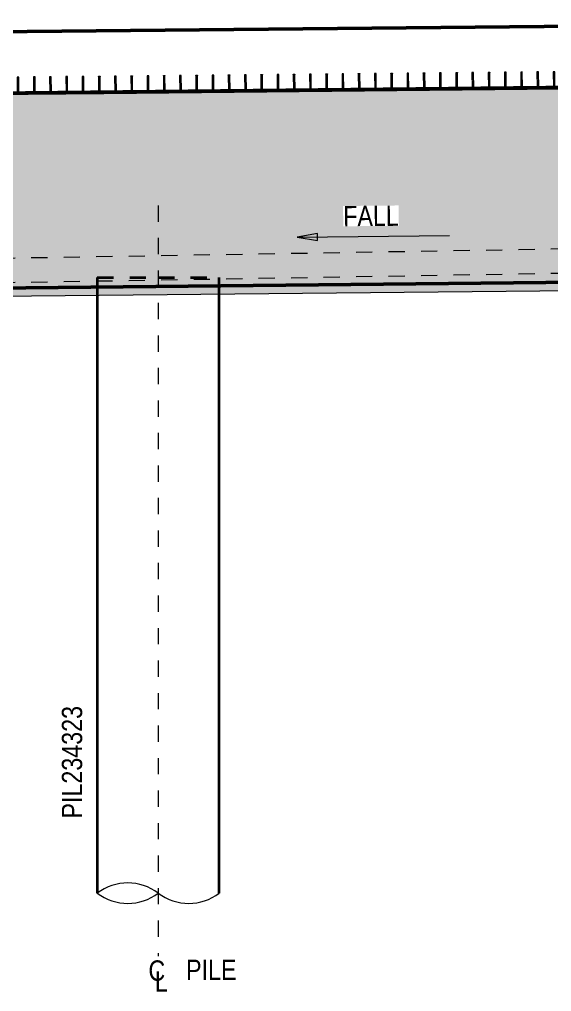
# Model space of a CAD drawing. Header units: metres. Extents: x -1691 to -1609, y 3 to 593.
# Drawn here: x -1642.14 to -1638.86, y 13.39 to 19.37 of the extents above; entities that cross this region are included whole.
import ezdxf

# ---------------------------------------------------------------- set-up
doc = ezdxf.new("R2010")
doc.units = ezdxf.units.M
doc.linetypes.add('JacobsCenter', pattern=[0.015, 0.009, -0.0015, 0.003, -0.0015])
doc.linetypes.add('JacobsDash', pattern=[0.0045, 0.003, -0.0015])
for name, color, linetype, lineweight in [('BRIDGE-ABUTMENT-CONC', 7, 'Continuous', 50), ('BRIDGE-FRAMING-LINE-18-HID', 7, 'JacobsDash', 18), ('D-BDGE', 7, 'Continuous', 13), ('D-BDGE-FLOOR', 7, 'Continuous', 50), ('D-BDGE-FNDN-LINES-18-HID', 7, 'JacobsDash', 18), ('D-BDGE-FNDN-PILE-CONC', 7, 'Continuous', 50), ('D-BDGE-FRAMING', 7, 'Continuous', 50), ('D-BDGE-LINE', 7, 'Continuous', 9), ('D-ENHA-GEN-LINE', 7, 'Continuous', 9), ('D-ENHA-TEXT', 7, 'Continuous', 9), ('D-ENHA-TEXT-TAG', 7, 'Continuous', 18)]:
    doc.layers.add(name, color=color, linetype=linetype, lineweight=lineweight)
doc.styles.add('Arial Narrow_1', font='ARIALN.TTF', dxfattribs={"height": 0.125})

# ---------------------------------------------------------------- blocks, each defined once
blk = doc.blocks.new('01_SFO_FRP_Pile_CastInPlace_CS - CAST-IN-PLACE PILE - 0750-V2-DRG-2871072 - ABUTMENT B CONCRETE ELEVATION')
at = {"layer": 'D-BDGE-FNDN-LINES-18-HID', "lineweight": 35}
for p, q in [((-1683.4336, 17.7797), (-1683.4336, 17.7213)), ((-1683.4336, 17.7797), (-1683.0587, 17.7797)), ((-1683.4336, 17.7797), (-1683.0588, 17.7797)), ((-1683.0587, 17.7797), (-1682.6836, 17.7797)), ((-1683.0586, 17.7797), (-1682.6836, 17.7797)), ((-1682.6836, 17.7289), (-1682.6836, 17.7797))]:
    blk.add_line(p, q, dxfattribs=at)
at = {"layer": 'D-BDGE-FNDN-PILE-CONC', "lineweight": 35}
for p, q in [((-1683.4336, 17.7213), (-1683.4336, 13.9919)), ((-1682.6836, 13.9914), (-1682.6836, 17.7288))]:
    blk.add_line(p, q, dxfattribs=at)
blk = doc.blocks.new('07_STR_DPS_PermadecPanel - 07_STR_DPS_PermadecPanel-5973118-DRG-2871072 - ABUTMENT B CONCRETE ELEVATION')
at = {"layer": 'BRIDGE-FRAMING-LINE-18-HID', "color": 9, "lineweight": 13, "true_color": 0xc3c3c3}
for p, q in [((-1684.1265, 19.0115), (-1684.1165, 19.0116)), ((-1684.1265, 19.0109), (-1684.1265, 19.0115)), ((-1684.1265, 19.0115), (-1684.1265, 19.0109)), ((-1684.1165, 19.0116), (-1684.1165, 19.011)), ((-1684.1165, 19.0116), (-1684.1165, 19.011)), ((-1684.0265, 19.0125), (-1684.0165, 19.0126)), ((-1684.0265, 19.0119), (-1684.0265, 19.0125)), ((-1684.0265, 19.0125), (-1684.0265, 19.0119)), ((-1684.0165, 19.0126), (-1684.0165, 19.012)), ((-1684.0165, 19.0126), (-1684.0165, 19.012)), ((-1683.9265, 19.0135), (-1683.9165, 19.0136)), ((-1683.9265, 19.0129), (-1683.9265, 19.0135)), ((-1683.9265, 19.0135), (-1683.9265, 19.0129)), ((-1683.9165, 19.0136), (-1683.9165, 19.013)), ((-1683.9165, 19.0136), (-1683.9165, 19.013)), ((-1683.8265, 19.0145), (-1683.8165, 19.0146)), ((-1683.8265, 19.0139), (-1683.8265, 19.0145)), ((-1683.8265, 19.0145), (-1683.8265, 19.0139)), ((-1683.8165, 19.0146), (-1683.8166, 19.014)), ((-1683.8165, 19.0146), (-1683.8165, 19.014)), ((-1683.7265, 19.0155), (-1683.7266, 19.0149)), ((-1683.7265, 19.0155), (-1683.7165, 19.0156)), ((-1683.7265, 19.0149), (-1683.7265, 19.0155)), ((-1683.7165, 19.0156), (-1683.7166, 19.015)), ((-1683.7165, 19.0156), (-1683.7165, 19.015)), ((-1683.6265, 19.0165), (-1683.6266, 19.0159)), ((-1683.6265, 19.0165), (-1683.6165, 19.0166)), ((-1683.6265, 19.0159), (-1683.6265, 19.0165)), ((-1683.6165, 19.0166), (-1683.6166, 19.016)), ((-1683.6165, 19.0166), (-1683.6165, 19.016)), ((-1684.1706, 18.918), (-1684.1256, 18.9185)), ((-1684.1706, 18.9174), (-1684.1706, 18.918)), ((-1684.1706, 18.918), (-1684.1706, 18.9174)), ((-1683.5705, 18.918), (-1684.1705, 18.912)), ((-1684.1156, 18.9186), (-1684.0256, 18.9195)), ((-1684.0156, 18.9196), (-1683.9256, 18.9205)), ((-1683.9156, 18.9206), (-1683.8256, 18.9215)), ((-1683.8156, 18.9216), (-1683.7256, 18.9225)), ((-1683.7156, 18.9226), (-1683.6256, 18.9235)), ((-1683.6156, 18.9236), (-1683.5706, 18.924)), ((-1683.5706, 18.924), (-1683.5706, 18.9234)), ((-1683.5706, 18.924), (-1683.5706, 18.9234))]:
    blk.add_line(p, q, dxfattribs=at)
at = {"layer": 'D-BDGE-FRAMING', "color": 9, "lineweight": 13, "true_color": 0xc3c3c3}
for p, q in [((-1684.1165, 19.011), (-1684.1265, 19.0109)), ((-1684.1265, 19.0109), (-1684.1256, 18.9179)), ((-1684.1156, 18.918), (-1684.1165, 19.011)), ((-1684.0165, 19.012), (-1684.0265, 19.0119)), ((-1684.0265, 19.0119), (-1684.0256, 18.9189)), ((-1684.0156, 18.919), (-1684.0165, 19.012)), ((-1683.9165, 19.013), (-1683.9265, 19.0129)), ((-1683.9265, 19.0129), (-1683.9256, 18.9199)), ((-1683.9156, 18.92), (-1683.9165, 19.013)), ((-1683.8166, 19.014), (-1683.8265, 19.0139)), ((-1683.8265, 19.0139), (-1683.8256, 18.9209)), ((-1683.8156, 18.921), (-1683.8166, 19.014)), ((-1683.7166, 19.015), (-1683.7266, 19.0149)), ((-1683.7266, 19.0149), (-1683.7256, 18.9219)), ((-1683.7156, 18.922), (-1683.7166, 19.015)), ((-1683.6166, 19.016), (-1683.6266, 19.0159)), ((-1683.6266, 19.0159), (-1683.6256, 18.9229)), ((-1683.6156, 18.923), (-1683.6166, 19.016)), ((-1684.1256, 18.9179), (-1684.1706, 18.9174)), ((-1684.1706, 18.9174), (-1684.1705, 18.9114)), ((-1684.1705, 18.9114), (-1683.5706, 18.9174)), ((-1684.0256, 18.9189), (-1684.1156, 18.918)), ((-1683.9256, 18.9199), (-1684.0156, 18.919)), ((-1683.8256, 18.9209), (-1683.9156, 18.92)), ((-1683.7256, 18.9219), (-1683.8156, 18.921)), ((-1683.6256, 18.9229), (-1683.7156, 18.922)), ((-1683.5706, 18.9234), (-1683.6156, 18.923)), ((-1683.5706, 18.9174), (-1683.5706, 18.9234))]:
    blk.add_line(p, q, dxfattribs=at)
blk = doc.blocks.new('07_STR_DPS_PermadecPanel - 07_STR_DPS_PermadecPanel-5973119-DRG-2871072 - ABUTMENT B CONCRETE ELEVATION')
at = {"layer": 'BRIDGE-FRAMING-LINE-18-HID', "color": 9, "lineweight": 13, "true_color": 0xc3c3c3}
for p, q in [((-1683.1265, 19.0213), (-1683.1266, 19.0207)), ((-1683.1265, 19.0213), (-1683.1165, 19.0214)), ((-1683.1265, 19.0207), (-1683.1265, 19.0213)), ((-1683.1165, 19.0214), (-1683.1166, 19.0208)), ((-1683.1165, 19.0214), (-1683.1165, 19.0208)), ((-1683.0265, 19.0223), (-1683.0266, 19.0217)), ((-1683.0265, 19.0223), (-1683.0165, 19.0224)), ((-1683.0265, 19.0217), (-1683.0265, 19.0223)), ((-1683.0165, 19.0224), (-1683.0166, 19.0218)), ((-1683.0165, 19.0224), (-1683.0165, 19.0218)), ((-1683.5265, 19.0173), (-1683.5165, 19.0174)), ((-1683.5265, 19.0167), (-1683.5265, 19.0173)), ((-1683.5265, 19.0173), (-1683.5265, 19.0167)), ((-1683.5165, 19.0174), (-1683.5165, 19.0168)), ((-1683.5165, 19.0174), (-1683.5165, 19.0168)), ((-1683.4265, 19.0183), (-1683.4165, 19.0184)), ((-1683.4265, 19.0177), (-1683.4265, 19.0183)), ((-1683.4265, 19.0183), (-1683.4265, 19.0177)), ((-1683.4165, 19.0184), (-1683.4165, 19.0178)), ((-1683.4165, 19.0184), (-1683.4165, 19.0178)), ((-1683.3265, 19.0193), (-1683.3165, 19.0194)), ((-1683.3265, 19.0187), (-1683.3265, 19.0193)), ((-1683.3265, 19.0193), (-1683.3265, 19.0187)), ((-1683.3165, 19.0194), (-1683.3165, 19.0188)), ((-1683.3165, 19.0194), (-1683.3165, 19.0188)), ((-1683.2265, 19.0203), (-1683.2165, 19.0204)), ((-1683.2265, 19.0197), (-1683.2265, 19.0203)), ((-1683.2265, 19.0203), (-1683.2265, 19.0197)), ((-1683.2165, 19.0204), (-1683.2166, 19.0198)), ((-1683.2165, 19.0204), (-1683.2165, 19.0198)), ((-1683.5706, 18.9238), (-1683.5256, 18.9243)), ((-1683.5706, 18.9233), (-1683.5706, 18.9238)), ((-1683.5706, 18.9238), (-1683.5706, 18.9234)), ((-1682.9705, 18.9238), (-1683.5705, 18.9178)), ((-1683.5156, 18.9244), (-1683.4256, 18.9253)), ((-1683.4156, 18.9254), (-1683.3256, 18.9263)), ((-1683.3156, 18.9264), (-1683.2256, 18.9273)), ((-1683.2156, 18.9274), (-1683.1256, 18.9283)), ((-1683.1156, 18.9284), (-1683.0256, 18.9293)), ((-1683.0156, 18.9294), (-1682.9706, 18.9298)), ((-1682.9706, 18.9298), (-1682.9706, 18.9294)), ((-1682.9706, 18.9298), (-1682.9706, 18.9292))]:
    blk.add_line(p, q, dxfattribs=at)
at = {"layer": 'D-BDGE-FRAMING', "color": 9, "lineweight": 13, "true_color": 0xc3c3c3}
for p, q in [((-1683.0166, 19.0218), (-1683.0266, 19.0217)), ((-1683.0266, 19.0217), (-1683.0256, 18.9287)), ((-1683.0156, 18.9288), (-1683.0166, 19.0218)), ((-1683.5165, 19.0168), (-1683.5265, 19.0167)), ((-1683.5265, 19.0167), (-1683.5256, 18.9237)), ((-1683.5156, 18.9238), (-1683.5165, 19.0168)), ((-1683.4165, 19.0178), (-1683.4265, 19.0177)), ((-1683.4265, 19.0177), (-1683.4256, 18.9247)), ((-1683.4156, 18.9248), (-1683.4165, 19.0178)), ((-1683.3165, 19.0188), (-1683.3265, 19.0187)), ((-1683.3265, 19.0187), (-1683.3256, 18.9257)), ((-1683.3156, 18.9258), (-1683.3165, 19.0188)), ((-1683.2166, 19.0198), (-1683.2265, 19.0197)), ((-1683.2265, 19.0197), (-1683.2256, 18.9267)), ((-1683.2156, 18.9268), (-1683.2166, 19.0198)), ((-1683.1166, 19.0208), (-1683.1266, 19.0207)), ((-1683.1266, 19.0207), (-1683.1256, 18.9277)), ((-1683.1156, 18.9278), (-1683.1166, 19.0208)), ((-1683.5256, 18.9237), (-1683.5706, 18.9232)), ((-1683.5706, 18.9232), (-1683.5705, 18.9172)), ((-1683.5705, 18.9172), (-1682.9706, 18.9232)), ((-1683.4256, 18.9247), (-1683.5156, 18.9238)), ((-1683.3256, 18.9257), (-1683.4156, 18.9248)), ((-1683.2256, 18.9267), (-1683.3156, 18.9258)), ((-1683.1256, 18.9277), (-1683.2156, 18.9268)), ((-1683.0256, 18.9287), (-1683.1156, 18.9278)), ((-1682.9706, 18.9292), (-1683.0156, 18.9288)), ((-1682.9706, 18.9232), (-1682.9706, 18.9292))]:
    blk.add_line(p, q, dxfattribs=at)
blk = doc.blocks.new('07_STR_DPS_PermadecPanel - 07_STR_DPS_PermadecPanel-5973120-DRG-2871072 - ABUTMENT B CONCRETE ELEVATION')
at = {"layer": 'BRIDGE-FRAMING-LINE-18-HID', "color": 9, "lineweight": 13, "true_color": 0xc3c3c3}
for p, q in [((-1682.9265, 19.0233), (-1682.9165, 19.0234)), ((-1682.9265, 19.0228), (-1682.9265, 19.0233)), ((-1682.9265, 19.0233), (-1682.9265, 19.0228)), ((-1682.9165, 19.0234), (-1682.9165, 19.0229)), ((-1682.9165, 19.0234), (-1682.9165, 19.0229)), ((-1682.8265, 19.0243), (-1682.8165, 19.0244)), ((-1682.8265, 19.0238), (-1682.8265, 19.0243)), ((-1682.8265, 19.0243), (-1682.8265, 19.0238)), ((-1682.8165, 19.0244), (-1682.8165, 19.0239)), ((-1682.8165, 19.0244), (-1682.8165, 19.0239)), ((-1682.7265, 19.0253), (-1682.7165, 19.0254)), ((-1682.7265, 19.0248), (-1682.7265, 19.0253)), ((-1682.7265, 19.0253), (-1682.7265, 19.0248)), ((-1682.7165, 19.0254), (-1682.7165, 19.0249)), ((-1682.7165, 19.0254), (-1682.7165, 19.0249)), ((-1682.6265, 19.0263), (-1682.6165, 19.0264)), ((-1682.6265, 19.0258), (-1682.6265, 19.0263)), ((-1682.6265, 19.0263), (-1682.6265, 19.0258)), ((-1682.6165, 19.0264), (-1682.6166, 19.0259)), ((-1682.6165, 19.0264), (-1682.6165, 19.0259)), ((-1682.5265, 19.0273), (-1682.5266, 19.0267)), ((-1682.5265, 19.0273), (-1682.5165, 19.0274)), ((-1682.5265, 19.0268), (-1682.5265, 19.0273)), ((-1682.5165, 19.0274), (-1682.5166, 19.0268)), ((-1682.5165, 19.0274), (-1682.5165, 19.0269)), ((-1682.4265, 19.0283), (-1682.4266, 19.0277)), ((-1682.4265, 19.0283), (-1682.4165, 19.0284)), ((-1682.4265, 19.0278), (-1682.4265, 19.0283)), ((-1682.4165, 19.0284), (-1682.4166, 19.0278)), ((-1682.4165, 19.0284), (-1682.4165, 19.0279)), ((-1682.9706, 18.9299), (-1682.9256, 18.9303)), ((-1682.9706, 18.9293), (-1682.9706, 18.9299)), ((-1682.9706, 18.9299), (-1682.9706, 18.9293)), ((-1682.3705, 18.9299), (-1682.9705, 18.9239)), ((-1682.9156, 18.9304), (-1682.8256, 18.9313)), ((-1682.8156, 18.9314), (-1682.7256, 18.9323)), ((-1682.7156, 18.9324), (-1682.6256, 18.9333)), ((-1682.6156, 18.9334), (-1682.5256, 18.9343)), ((-1682.5156, 18.9344), (-1682.4256, 18.9353)), ((-1682.4156, 18.9354), (-1682.3706, 18.9359)), ((-1682.3706, 18.9359), (-1682.3706, 18.9354)), ((-1682.3706, 18.9359), (-1682.3706, 18.9353))]:
    blk.add_line(p, q, dxfattribs=at)
at = {"layer": 'D-BDGE-FRAMING', "color": 9, "lineweight": 13, "true_color": 0xc3c3c3}
for p, q in [((-1682.9165, 19.0229), (-1682.9265, 19.0228)), ((-1682.9265, 19.0228), (-1682.9256, 18.9298)), ((-1682.9156, 18.9299), (-1682.9165, 19.0229)), ((-1682.8165, 19.0239), (-1682.8265, 19.0238)), ((-1682.8265, 19.0238), (-1682.8256, 18.9308)), ((-1682.8156, 18.9309), (-1682.8165, 19.0239)), ((-1682.7165, 19.0249), (-1682.7265, 19.0248)), ((-1682.7265, 19.0248), (-1682.7256, 18.9318)), ((-1682.7156, 18.9319), (-1682.7165, 19.0249)), ((-1682.6166, 19.0259), (-1682.6265, 19.0258)), ((-1682.6265, 19.0258), (-1682.6256, 18.9328)), ((-1682.6156, 18.9329), (-1682.6166, 19.0259)), ((-1682.5166, 19.0268), (-1682.5266, 19.0267)), ((-1682.5266, 19.0267), (-1682.5256, 18.9338)), ((-1682.5156, 18.9339), (-1682.5166, 19.0268)), ((-1682.4166, 19.0278), (-1682.4266, 19.0277)), ((-1682.4266, 19.0277), (-1682.4256, 18.9348)), ((-1682.4156, 18.9349), (-1682.4166, 19.0278)), ((-1682.9256, 18.9298), (-1682.9706, 18.9293)), ((-1682.9706, 18.9292), (-1682.9705, 18.9233)), ((-1682.9705, 18.9233), (-1682.3706, 18.9293)), ((-1682.8256, 18.9308), (-1682.9156, 18.9299)), ((-1682.7256, 18.9318), (-1682.8156, 18.9309)), ((-1682.6256, 18.9328), (-1682.7156, 18.9319)), ((-1682.5256, 18.9338), (-1682.6156, 18.9329)), ((-1682.4256, 18.9348), (-1682.5156, 18.9339)), ((-1682.3706, 18.9353), (-1682.4156, 18.9349)), ((-1682.3706, 18.9293), (-1682.3706, 18.9353))]:
    blk.add_line(p, q, dxfattribs=at)
blk = doc.blocks.new('07_STR_DPS_PermadecPanel - 07_STR_DPS_PermadecPanel-V15-DRG-2871072 - ABUTMENT B CONCRETE ELEVATION')
at = {"layer": 'BRIDGE-FRAMING-LINE-18-HID', "color": 9, "lineweight": 13, "true_color": 0xc3c3c3}
for p, q in [((-1682.3265, 19.0294), (-1682.3165, 19.0295)), ((-1682.3265, 19.0288), (-1682.3265, 19.0294)), ((-1682.3265, 19.0294), (-1682.3265, 19.0288)), ((-1682.3165, 19.0295), (-1682.3165, 19.0289)), ((-1682.3165, 19.0295), (-1682.3165, 19.0289)), ((-1682.2265, 19.0304), (-1682.2165, 19.0305)), ((-1682.2265, 19.0298), (-1682.2265, 19.0304)), ((-1682.2265, 19.0304), (-1682.2265, 19.0298)), ((-1682.2165, 19.0305), (-1682.2165, 19.0299)), ((-1682.2165, 19.0305), (-1682.2165, 19.0299)), ((-1682.1265, 19.0314), (-1682.1165, 19.0315)), ((-1682.1265, 19.0308), (-1682.1265, 19.0314)), ((-1682.1265, 19.0314), (-1682.1265, 19.0308)), ((-1682.1165, 19.0315), (-1682.1165, 19.0309)), ((-1682.1165, 19.0315), (-1682.1165, 19.0309)), ((-1682.0265, 19.0324), (-1682.0165, 19.0325)), ((-1682.0265, 19.0318), (-1682.0265, 19.0324)), ((-1682.0265, 19.0324), (-1682.0265, 19.0318)), ((-1682.0165, 19.0325), (-1682.0166, 19.0319)), ((-1682.0165, 19.0325), (-1682.0165, 19.0319)), ((-1681.9265, 19.0334), (-1681.9266, 19.0328)), ((-1681.9265, 19.0334), (-1681.9165, 19.0335)), ((-1681.9265, 19.0328), (-1681.9265, 19.0334)), ((-1681.9165, 19.0335), (-1681.9166, 19.0329)), ((-1681.9165, 19.0335), (-1681.9165, 19.0329)), ((-1681.8265, 19.0344), (-1681.8266, 19.0338)), ((-1681.8265, 19.0344), (-1681.8165, 19.0345)), ((-1681.8265, 19.0338), (-1681.8265, 19.0344)), ((-1681.8165, 19.0345), (-1681.8166, 19.0339)), ((-1681.8165, 19.0345), (-1681.8165, 19.0339)), ((-1682.3706, 18.9359), (-1682.3256, 18.9364)), ((-1682.3706, 18.9353), (-1682.3706, 18.9359)), ((-1682.3706, 18.9359), (-1682.3706, 18.9353)), ((-1681.7705, 18.9359), (-1682.3705, 18.9299)), ((-1682.3156, 18.9365), (-1682.2256, 18.9374)), ((-1682.2156, 18.9375), (-1682.1256, 18.9384)), ((-1682.1156, 18.9385), (-1682.0256, 18.9394)), ((-1682.0156, 18.9395), (-1681.9256, 18.9404)), ((-1681.9156, 18.9405), (-1681.8256, 18.9414)), ((-1681.8156, 18.9415), (-1681.7706, 18.9419)), ((-1681.7706, 18.9419), (-1681.7706, 18.9415)), ((-1681.7706, 18.9419), (-1681.7706, 18.9413))]:
    blk.add_line(p, q, dxfattribs=at)
at = {"layer": 'D-BDGE-FRAMING', "color": 9, "lineweight": 13, "true_color": 0xc3c3c3}
for p, q in [((-1682.3165, 19.0289), (-1682.3265, 19.0288)), ((-1682.3265, 19.0288), (-1682.3256, 18.9358)), ((-1682.3156, 18.9359), (-1682.3165, 19.0289)), ((-1682.2165, 19.0299), (-1682.2265, 19.0298)), ((-1682.2265, 19.0298), (-1682.2256, 18.9368)), ((-1682.2156, 18.9369), (-1682.2165, 19.0299)), ((-1682.1165, 19.0309), (-1682.1265, 19.0308)), ((-1682.1265, 19.0308), (-1682.1256, 18.9378)), ((-1682.1156, 18.9379), (-1682.1165, 19.0309)), ((-1682.0166, 19.0319), (-1682.0265, 19.0318)), ((-1682.0265, 19.0318), (-1682.0256, 18.9388)), ((-1682.0156, 18.9389), (-1682.0166, 19.0319)), ((-1681.9166, 19.0329), (-1681.9266, 19.0328)), ((-1681.9266, 19.0328), (-1681.9256, 18.9398)), ((-1681.9156, 18.9399), (-1681.9166, 19.0329)), ((-1681.8166, 19.0339), (-1681.8266, 19.0338)), ((-1681.8266, 19.0338), (-1681.8256, 18.9408)), ((-1681.8156, 18.9409), (-1681.8166, 19.0339)), ((-1682.3256, 18.9358), (-1682.3706, 18.9353)), ((-1682.3706, 18.9353), (-1682.3705, 18.9293)), ((-1682.3705, 18.9293), (-1681.7706, 18.9353)), ((-1682.2256, 18.9368), (-1682.3156, 18.9359)), ((-1682.1256, 18.9378), (-1682.2156, 18.9369)), ((-1682.0256, 18.9388), (-1682.1156, 18.9379)), ((-1681.9256, 18.9398), (-1682.0156, 18.9389)), ((-1681.8256, 18.9408), (-1681.9156, 18.9399)), ((-1681.7706, 18.9413), (-1681.8156, 18.9409)), ((-1681.7706, 18.9353), (-1681.7706, 18.9413))]:
    blk.add_line(p, q, dxfattribs=at)
blk = doc.blocks.new('07_STR_DPS_PermadecPanel - 07_STR_DPS_PermadecPanel-5973121-DRG-2871072 - ABUTMENT B CONCRETE ELEVATION')
at = {"layer": 'BRIDGE-FRAMING-LINE-18-HID', "color": 9, "lineweight": 13, "true_color": 0xc3c3c3}
for p, q in [((-1681.7265, 19.0354), (-1681.7165, 19.0355)), ((-1681.7265, 19.0349), (-1681.7265, 19.0354)), ((-1681.7265, 19.0354), (-1681.7265, 19.0349)), ((-1681.7165, 19.0355), (-1681.7165, 19.035)), ((-1681.7165, 19.0355), (-1681.7165, 19.035)), ((-1681.6265, 19.0364), (-1681.6165, 19.0365)), ((-1681.6265, 19.0359), (-1681.6265, 19.0364)), ((-1681.6265, 19.0364), (-1681.6265, 19.0359)), ((-1681.6165, 19.0365), (-1681.6165, 19.036)), ((-1681.6165, 19.0365), (-1681.6165, 19.036)), ((-1681.5265, 19.0374), (-1681.5165, 19.0375)), ((-1681.5265, 19.0369), (-1681.5265, 19.0374)), ((-1681.5265, 19.0374), (-1681.5265, 19.0369)), ((-1681.5165, 19.0375), (-1681.5165, 19.037)), ((-1681.5165, 19.0375), (-1681.5165, 19.037)), ((-1681.4265, 19.0384), (-1681.4165, 19.0385)), ((-1681.4265, 19.0379), (-1681.4265, 19.0384)), ((-1681.4265, 19.0384), (-1681.4265, 19.0379)), ((-1681.4165, 19.0385), (-1681.4166, 19.038)), ((-1681.4165, 19.0385), (-1681.4165, 19.038)), ((-1681.3265, 19.0394), (-1681.3266, 19.0389)), ((-1681.3265, 19.0394), (-1681.3165, 19.0395)), ((-1681.3265, 19.0389), (-1681.3265, 19.0394)), ((-1681.3165, 19.0395), (-1681.3166, 19.039)), ((-1681.3165, 19.0395), (-1681.3165, 19.039)), ((-1681.2265, 19.0404), (-1681.2266, 19.0399)), ((-1681.2265, 19.0404), (-1681.2165, 19.0405)), ((-1681.2265, 19.0399), (-1681.2265, 19.0404)), ((-1681.2165, 19.0405), (-1681.2166, 19.04)), ((-1681.2165, 19.0405), (-1681.2165, 19.04)), ((-1681.7706, 18.942), (-1681.7256, 18.9425)), ((-1681.7706, 18.9414), (-1681.7706, 18.942)), ((-1681.7706, 18.942), (-1681.7706, 18.9414)), ((-1681.7706, 18.9414), (-1681.7706, 18.9414)), ((-1681.1705, 18.942), (-1681.7705, 18.936)), ((-1681.7156, 18.9426), (-1681.6256, 18.9435)), ((-1681.6156, 18.9436), (-1681.5256, 18.9445)), ((-1681.5156, 18.9446), (-1681.4256, 18.9454)), ((-1681.4156, 18.9455), (-1681.3256, 18.9464)), ((-1681.3156, 18.9465), (-1681.2256, 18.9474)), ((-1681.2156, 18.9475), (-1681.1706, 18.948)), ((-1681.1706, 18.948), (-1681.1706, 18.9474)), ((-1681.1706, 18.948), (-1681.1706, 18.9474))]:
    blk.add_line(p, q, dxfattribs=at)
at = {"layer": 'D-BDGE-FRAMING', "color": 9, "lineweight": 13, "true_color": 0xc3c3c3}
for p, q in [((-1681.7165, 19.035), (-1681.7265, 19.0349)), ((-1681.7265, 19.0349), (-1681.7256, 18.9419)), ((-1681.7156, 18.942), (-1681.7165, 19.035)), ((-1681.6165, 19.036), (-1681.6265, 19.0359)), ((-1681.6265, 19.0359), (-1681.6256, 18.9429)), ((-1681.6156, 18.943), (-1681.6165, 19.036)), ((-1681.5165, 19.037), (-1681.5265, 19.0369)), ((-1681.5265, 19.0369), (-1681.5256, 18.9439)), ((-1681.5156, 18.944), (-1681.5165, 19.037)), ((-1681.4166, 19.038), (-1681.4265, 19.0379)), ((-1681.4265, 19.0379), (-1681.4256, 18.9449)), ((-1681.4156, 18.945), (-1681.4166, 19.038)), ((-1681.3166, 19.039), (-1681.3266, 19.0389)), ((-1681.3266, 19.0389), (-1681.3256, 18.9459)), ((-1681.3156, 18.946), (-1681.3166, 19.039)), ((-1681.2166, 19.04), (-1681.2266, 19.0399)), ((-1681.2266, 19.0399), (-1681.2256, 18.9469)), ((-1681.2156, 18.947), (-1681.2166, 19.04)), ((-1681.7256, 18.9419), (-1681.7706, 18.9414)), ((-1681.7706, 18.9413), (-1681.7705, 18.9354)), ((-1681.7705, 18.9354), (-1681.1706, 18.9414)), ((-1681.6256, 18.9429), (-1681.7156, 18.942)), ((-1681.5256, 18.9439), (-1681.6156, 18.943)), ((-1681.4256, 18.9449), (-1681.5156, 18.944)), ((-1681.3256, 18.9459), (-1681.4156, 18.945)), ((-1681.2256, 18.9469), (-1681.3156, 18.946)), ((-1681.1706, 18.9474), (-1681.2156, 18.947)), ((-1681.1706, 18.9414), (-1681.1706, 18.9474))]:
    blk.add_line(p, q, dxfattribs=at)
blk = doc.blocks.new('07_STR_DPS_PermadecPanel - 07_STR_DPS_PermadecPanel-5973122-DRG-2871072 - ABUTMENT B CONCRETE ELEVATION')
at = {"layer": 'BRIDGE-FRAMING-LINE-18-HID', "color": 9, "lineweight": 13, "true_color": 0xc3c3c3}
for p, q in [((-1681.1265, 19.0414), (-1681.1165, 19.0415)), ((-1681.1265, 19.0408), (-1681.1265, 19.0414)), ((-1681.1265, 19.0414), (-1681.1265, 19.0408)), ((-1681.1165, 19.0415), (-1681.1165, 19.0409)), ((-1681.1165, 19.0415), (-1681.1165, 19.0409)), ((-1681.0265, 19.0424), (-1681.0165, 19.0425)), ((-1681.0265, 19.0418), (-1681.0265, 19.0424)), ((-1681.0265, 19.0424), (-1681.0265, 19.0418)), ((-1681.0165, 19.0425), (-1681.0165, 19.0419)), ((-1681.0165, 19.0425), (-1681.0165, 19.0419)), ((-1680.9265, 19.0434), (-1680.9165, 19.0435)), ((-1680.9265, 19.0428), (-1680.9265, 19.0434)), ((-1680.9265, 19.0434), (-1680.9265, 19.0428)), ((-1680.9165, 19.0435), (-1680.9165, 19.0429)), ((-1680.9165, 19.0435), (-1680.9165, 19.0429)), ((-1680.8265, 19.0444), (-1680.8165, 19.0445)), ((-1680.8265, 19.0438), (-1680.8265, 19.0444)), ((-1680.8265, 19.0444), (-1680.8265, 19.0438)), ((-1680.8165, 19.0445), (-1680.8166, 19.0439)), ((-1680.8165, 19.0445), (-1680.8165, 19.0439)), ((-1680.7265, 19.0454), (-1680.7266, 19.0448)), ((-1680.7265, 19.0454), (-1680.7165, 19.0455)), ((-1680.7265, 19.0448), (-1680.7265, 19.0454)), ((-1680.7165, 19.0455), (-1680.7166, 19.0449)), ((-1680.7165, 19.0455), (-1680.7165, 19.0449)), ((-1680.6265, 19.0464), (-1680.6266, 19.0458)), ((-1680.6265, 19.0464), (-1680.6165, 19.0465)), ((-1680.6265, 19.0458), (-1680.6265, 19.0464)), ((-1680.6165, 19.0465), (-1680.6166, 19.0459)), ((-1680.6165, 19.0465), (-1680.6165, 19.0459)), ((-1681.1706, 18.9479), (-1681.1256, 18.9484)), ((-1681.1706, 18.9474), (-1681.1706, 18.9479)), ((-1681.1706, 18.9479), (-1681.1706, 18.9475)), ((-1680.5705, 18.9479), (-1681.1705, 18.9419)), ((-1681.1156, 18.9485), (-1681.0256, 18.9494)), ((-1681.0156, 18.9495), (-1680.9256, 18.9504)), ((-1680.9156, 18.9505), (-1680.8256, 18.9514)), ((-1680.8156, 18.9515), (-1680.7256, 18.9524)), ((-1680.7156, 18.9525), (-1680.6256, 18.9534)), ((-1680.6156, 18.9535), (-1680.5706, 18.9539)), ((-1680.5706, 18.9539), (-1680.5706, 18.9534)), ((-1680.5706, 18.9539), (-1680.5706, 18.9533))]:
    blk.add_line(p, q, dxfattribs=at)
at = {"layer": 'D-BDGE-FRAMING', "color": 9, "lineweight": 13, "true_color": 0xc3c3c3}
for p, q in [((-1681.1165, 19.0409), (-1681.1265, 19.0408)), ((-1681.1265, 19.0408), (-1681.1256, 18.9478)), ((-1681.1156, 18.9479), (-1681.1165, 19.0409)), ((-1681.0165, 19.0419), (-1681.0265, 19.0418)), ((-1681.0265, 19.0418), (-1681.0256, 18.9488)), ((-1681.0156, 18.9489), (-1681.0165, 19.0419)), ((-1680.9165, 19.0429), (-1680.9265, 19.0428)), ((-1680.9265, 19.0428), (-1680.9256, 18.9498)), ((-1680.9156, 18.9499), (-1680.9165, 19.0429)), ((-1680.8166, 19.0439), (-1680.8265, 19.0438)), ((-1680.8265, 19.0438), (-1680.8256, 18.9508)), ((-1680.8156, 18.9509), (-1680.8166, 19.0439)), ((-1680.7166, 19.0449), (-1680.7266, 19.0448)), ((-1680.7266, 19.0448), (-1680.7256, 18.9518)), ((-1680.7156, 18.9519), (-1680.7166, 19.0449)), ((-1680.6166, 19.0459), (-1680.6266, 19.0458)), ((-1680.6266, 19.0458), (-1680.6256, 18.9528)), ((-1680.6156, 18.9529), (-1680.6166, 19.0459)), ((-1681.1256, 18.9478), (-1681.1706, 18.9473)), ((-1681.1706, 18.9473), (-1681.1705, 18.9413)), ((-1681.1705, 18.9413), (-1680.5706, 18.9473)), ((-1681.0256, 18.9488), (-1681.1156, 18.9479)), ((-1680.9256, 18.9498), (-1681.0156, 18.9489)), ((-1680.8256, 18.9508), (-1680.9156, 18.9499)), ((-1680.7256, 18.9518), (-1680.8156, 18.9509)), ((-1680.6256, 18.9528), (-1680.7156, 18.9519)), ((-1680.5706, 18.9533), (-1680.6156, 18.9529)), ((-1680.5706, 18.9473), (-1680.5706, 18.9533))]:
    blk.add_line(p, q, dxfattribs=at)
blk = doc.blocks.new('CS_DET_Pile-Column_BreakLine - CS_Tubular BreakLine-5488458-DRG-2871072 - ABUTMENT B CONCRETE ELEVATION')
at = {"layer": 'D-BDGE-LINE', "lineweight": 18}
for centre, start, end in [((-1683.2457, 13.7433), 52.95733, 127.04267), ((-1683.2457, 14.2405), 232.95733, 307.04267), ((-1682.8704, 14.2405), 232.95733, 307.04267)]:
    blk.add_arc(centre, 0.3115, start, end, dxfattribs=at)
blk = doc.blocks.new('CS_Annot_Centreline Symbol1 - CS_Annot_Centreline Symbol 2-5308920-DRG-2871072 - ABUTMENT B CONCRETE ELEVATION')
at = {"layer": 'D-ENHA-GEN-LINE', "char_height": 0.125, "attachment_point": 1, "style": 'Arial Narrow_1'}
for s, insert, width in [('C  ', (-1688.4584, 13.5781), 0.220464), ('L', (-1688.4194, 13.5114), 0.096202)]:
    blk.add_mtext(s, dxfattribs=dict(at, insert=insert, width=width))

msp = doc.modelspace()

# ---------------------------------------------------------------- hatches: boundary and pattern name
at = {"layer": 'BRIDGE-ABUTMENT-CONC', "true_color": 0xc0c0c0}
msp.add_hatch(color=9, dxfattribs=at).paths.add_polyline_path([(-1647.2167, 17.6654), (-1634.5985, 17.7922), (-1634.5985, 18.9892), (-1647.2167, 18.863), (-1647.2167, 18.3706)])
at = {"layer": 'D-BDGE-LINE'}
h = msp.add_hatch(dxfattribs=at)
h.set_pattern_fill('FP_3', color=256, style=0, pattern_type=2)
h.set_pattern_definition([(0, (-1629.78706, 18.093), (0.4064, 0.1016), [0.01676, -0.28804, 0.01676, -0.28804, -1.626]), (0, (-1629.78706, 18.093), (0.4064, 0.1016), [-0.6096, 0.01676, -0.59284, 0.01676, -0.28804, -0.7112]), (0, (-1629.78706, 18.093), (0.4064, 0.1016), [-1.524, 0.01676, -0.18644, 0.01676, -0.49124]), (120, (-1629.63506, 18.144), (-0.2911882, 0.3011527), [0.01676, -0.28804, 0.01676, -0.28804, -1.626]), (120, (-1629.63506, 18.144), (-0.2911882, 0.3011527), [-0.6096, 0.01676, -0.59284, 0.01676, -0.28804, -0.7112]), (120, (-1629.63506, 18.144), (-0.2911882, 0.3011527), [-1.524, 0.01676, -0.18644, 0.01676, -0.49124]), (240, (-1629.58406, 18.347), (-0.1152118, -0.4027527), [0.01676, -0.28804, 0.01676, -0.28804, -1.626]), (240, (-1629.58406, 18.347), (-0.1152118, -0.4027527), [-0.6096, 0.01676, -0.59284, 0.01676, -0.28804, -0.7112]), (240, (-1629.58406, 18.347), (-0.1152118, -0.4027527), [-1.524, 0.01676, -0.18644, 0.01676, -0.49124])])
h.paths.add_polyline_path([(-1647.2167, 17.6154), (-1631.3722, 17.7745), (-1631.2729, 17.8758), (-1628.8141, 17.9003), (-1628.713, 17.8015), (-1624.1341, 17.8472), (-1616.1774, 17.7681), (-1615.9508, 17.9903), (-1615.092, 17.9818), (-1614.8693, 17.7545), (-1612.2014, 17.728), (-1612.2014, 17.778), (-1612.2079, 17.778), (-1612.2081, 17.777), (-1614.843, 17.8035), (-1614.8431, 17.8043), (-1614.8481, 17.8043), (-1615.0708, 18.0315), (-1615.971, 18.0405), (-1616.1976, 17.8183), (-1616.2024, 17.8183), (-1616.2032, 17.8171), (-1624.1431, 17.8969), (-1628.6931, 17.8517), (-1628.794, 17.9503), (-1631.2928, 17.9251), (-1631.3918, 17.8243), (-1647.2167, 17.6654)])
at = {"layer": 'D-ENHA-TEXT'}
msp.add_hatch(color=256, dxfattribs=at).paths.add_polyline_path([(-1640.4261, 18.0286), (-1640.3009, 18.0078), (-1640.3014, 18.0518)])

# ---------------------------------------------------------------- linework, layer by layer
at = {"layer": 'BRIDGE-ABUTMENT-CONC'}
msp.add_line((-1634.5985, 17.7922), (-1647.2167, 17.6654), dxfattribs=at)
at = {"layer": 'D-BDGE', "lineweight": 50}
for p, q in [((-1634.5985, 18.9923), (-1647.2167, 18.8655)), ((-1647.1109, 18.8665), (-1634.5982, 18.9923))]:
    msp.add_line(p, q, dxfattribs=at)
at = {"layer": 'D-BDGE', "color": 143, "linetype": 'JacobsDash', "lineweight": 18, "true_color": 0x78aac8}
for p, q in [((-1648.6629, 17.7911), (-1624.1268, 18.2039)), ((-1648.6629, 17.6411), (-1624.1278, 18.0538))]:
    msp.add_line(p, q, dxfattribs=at)
at = {"layer": 'D-BDGE', "linetype": 'JacobsCenter', "lineweight": 18}
msp.add_line((-1641.2828, 18.2234), (-1641.2828, 13.6034), dxfattribs=at)
at = {"layer": 'D-BDGE', "lineweight": 18}
for p, q in [((-1634.6906, 17.7913), (-1647.2167, 17.6654)), ((-1647.2167, 17.6154), (-1634.6901, 17.7413))]:
    msp.add_line(p, q, dxfattribs=at)
at = {"layer": 'D-BDGE', "lineweight": 50, "flags": 128}
msp.add_lwpolyline([(-1647.2302, 18.863), (-1645.8266, 18.8771), (-1644.4231, 18.8911), (-1643.0195, 18.9051), (-1641.616, 18.9191), (-1640.2124, 18.9331), (-1638.8089, 18.9471), (-1637.4053, 18.9612), (-1636.0018, 18.9752), (-1634.5982, 18.9892)], dxfattribs=at)
at = {"layer": 'D-BDGE-FLOOR', "color": 252, "true_color": 0x888888}
msp.add_line((-1647.1119, 19.243), (-1634.598, 19.3679), dxfattribs=at)
at = {"layer": 'D-BDGE-FLOOR', "color": 252, "lineweight": 18, "true_color": 0x888888, "flags": 128}
msp.add_lwpolyline([(-1634.5982, 19.3642), (-1636.0018, 19.3502), (-1637.4053, 19.3362), (-1638.8089, 19.3221), (-1640.2124, 19.3081), (-1641.616, 19.2941), (-1643.0195, 19.2801), (-1644.4231, 19.2661), (-1645.8266, 19.2521), (-1647.2302, 19.238)], dxfattribs=at)
at = {"layer": 'D-ENHA-TEXT'}
for p, q in [((-1640.3014, 18.0518), (-1640.4261, 18.0286)), ((-1640.4261, 18.0286), (-1639.4899, 18.0377)), ((-1640.4261, 18.0286), (-1640.3009, 18.0078)), ((-1640.3009, 18.0078), (-1640.3014, 18.0518))]:
    msp.add_line(p, q, dxfattribs=at)

# ---------------------------------------------------------------- block references
at = {"layer": 'BRIDGE-FRAMING-LINE-18-HID', "color": 9, "lineweight": 13, "true_color": 0xc3c3c3}
for name in ['07_STR_DPS_PermadecPanel - 07_STR_DPS_PermadecPanel-5973119-DRG-2871072 - ABUTMENT B CONCRETE ELEVATION', '07_STR_DPS_PermadecPanel - 07_STR_DPS_PermadecPanel-5973120-DRG-2871072 - ABUTMENT B CONCRETE ELEVATION', '07_STR_DPS_PermadecPanel - 07_STR_DPS_PermadecPanel-V15-DRG-2871072 - ABUTMENT B CONCRETE ELEVATION', '07_STR_DPS_PermadecPanel - 07_STR_DPS_PermadecPanel-5973121-DRG-2871072 - ABUTMENT B CONCRETE ELEVATION', '07_STR_DPS_PermadecPanel - 07_STR_DPS_PermadecPanel-5973122-DRG-2871072 - ABUTMENT B CONCRETE ELEVATION', '07_STR_DPS_PermadecPanel - 07_STR_DPS_PermadecPanel-5973118-DRG-2871072 - ABUTMENT B CONCRETE ELEVATION']:
    msp.add_blockref(name, (41.7759, 0), dxfattribs=at)
at = {"layer": 'D-BDGE-FNDN-LINES-18-HID', "lineweight": 35}
msp.add_blockref('01_SFO_FRP_Pile_CastInPlace_CS - CAST-IN-PLACE PILE - 0750-V2-DRG-2871072 - ABUTMENT B CONCRETE ELEVATION', (41.7759, 0), dxfattribs=at)
at = {"layer": 'D-BDGE-LINE'}
msp.add_blockref('CS_DET_Pile-Column_BreakLine - CS_Tubular BreakLine-5488458-DRG-2871072 - ABUTMENT B CONCRETE ELEVATION', (41.7759, 0), dxfattribs=at)
at = {"layer": 'D-ENHA-GEN-LINE'}
msp.add_blockref('CS_Annot_Centreline Symbol1 - CS_Annot_Centreline Symbol 2-5308920-DRG-2871072 - ABUTMENT B CONCRETE ELEVATION', (47.116, 0), dxfattribs=at)

# ---------------------------------------------------------------- texts
at = {"layer": 'D-ENHA-GEN-LINE', "insert": (-1641.1106, 13.5827), "char_height": 0.125, "attachment_point": 1, "style": 'Arial Narrow_1', "bg_fill": 3, "box_fill_scale": 1, "bg_fill_color": 256, "bg_fill_true_color": 13158600, "bg_fill_transparency": 0}
msp.add_mtext('PILE', dxfattribs=at)
at = {"layer": 'D-ENHA-TEXT-TAG', "lineweight": 9, "insert": (-1641.8754, 14.4509), "char_height": 0.125, "attachment_point": 1, "rotation": 90, "style": 'Arial Narrow_1', "bg_fill": 3, "box_fill_scale": 1, "bg_fill_color": 256, "bg_fill_true_color": 13158600, "bg_fill_transparency": 0}
msp.add_mtext('PIL234323', dxfattribs=at)

# ---------------------------------------------------------------- next in the draw order: texts
at = {"layer": 'D-ENHA-TEXT', "insert": (-1640.1442, 18.22), "char_height": 0.125, "attachment_point": 1, "rotation": 0.55496, "style": 'Arial Narrow_1', "bg_fill": 3, "box_fill_scale": 1, "bg_fill_color": 256, "bg_fill_true_color": 13158600, "bg_fill_transparency": 0}
msp.add_mtext('FALL', dxfattribs=at)

doc.saveas('drawing.dxf')
